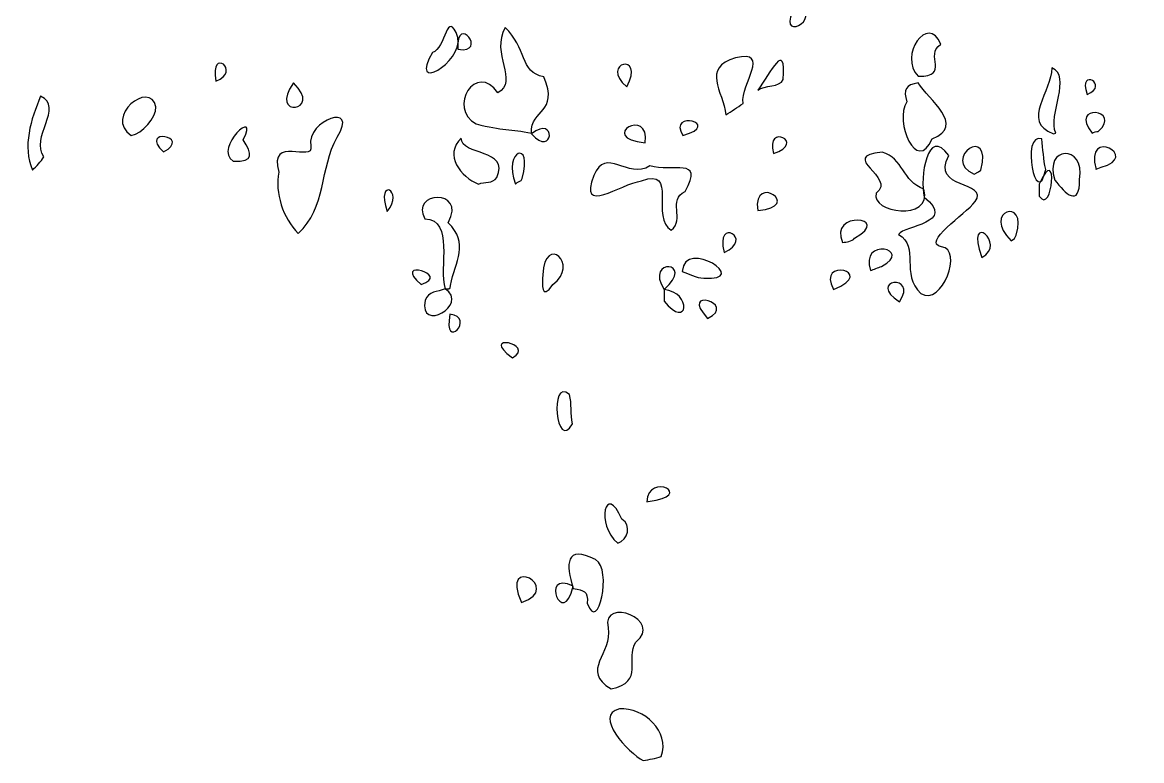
# Model space of a CAD drawing. Header units: centimetres. Extents: x -9.9 to 7.8, y -13.7 to 13.8.
# Drawn here: x -3.591 to -0.231, y -9.95 to -7.735 of the extents above; entities that cross this region are included whole.
import ezdxf

# ---------------------------------------------------------------- set-up
doc = ezdxf.new("R2010")
doc.units = ezdxf.units.CM
doc.header["$MEASUREMENT"] = 0
doc.layers.add('Layer 1', color=7, linetype='Continuous')

msp = doc.modelspace()

# ---------------------------------------------------------------- linework, layer by layer
at = {"layer": 'Layer 1'}
for points, knots in [([(-2.28301, -7.78082), (-2.2706, -7.85742), (-2.43243, -7.9503), (-2.35965, -7.82534), (-2.35965, -7.82534), (-2.31909, -7.81649), (-2.31681, -7.68868), (-2.28301, -7.78082)], [0, 0, 0, 0, 0.3333333, 0.3333333, 0.3333333, 0.3333333, 1, 1, 1, 1]), ([(-0.90165, -7.89696), (-0.96232, -7.83601), (-0.87187, -7.7076), (-0.83358, -7.80106), (-0.83358, -7.80106), (-0.8854, -7.83337), (-0.80285, -7.89763), (-0.90165, -7.89696)], [0, 0, 0, 0, 0.3333333, 0.3333333, 0.3333333, 0.3333333, 1, 1, 1, 1]), ([(-2.06266, -8.06748), (-2.12399, -8.05569), (-2.15055, -8.06001), (-2.22823, -8.0403), (-2.22823, -8.0403), (-2.31775, -7.9932), (-2.22699, -7.8505), (-2.16378, -7.94722), (-2.16378, -7.94722), (-2.10002, -7.91233), (-2.18643, -7.82843), (-2.14174, -7.75118), (-2.14174, -7.75118), (-2.07684, -7.80928), (-2.09763, -7.88646), (-2.02574, -7.89877), (-2.02574, -7.89877), (-1.97841, -8.00929), (-2.06553, -7.9943), (-2.06267, -8.06748), (-2.06267, -8.06748), (-2.06267, -8.06748), (-2.06266, -8.06748), (-2.06266, -8.06748)], [0, 0, 0, 0, 0.1428571, 0.1428571, 0.1428571, 0.1428571, 0.2857143, 0.2857143, 0.2857143, 0.2857143, 0.4285714, 0.4285714, 0.4285714, 0.4285714, 0.5714286, 0.5714286, 0.5714286, 0.5714286, 0.7142857, 0.7142857, 0.7142857, 0.7142857, 1, 1, 1, 1]), ([(-1.38345, -7.93898), (-1.34435, -7.88627), (-1.29828, -7.78493), (-1.30685, -7.90685), (-1.30685, -7.90685), (-1.31784, -7.93203), (-1.36239, -7.92241), (-1.38345, -7.93898)], [0, 0, 0, 0, 0.3333333, 0.3333333, 0.3333333, 0.3333333, 1, 1, 1, 1]), ([(-1.47936, -8.01312), (-1.48692, -7.94066), (-1.55381, -7.8723), (-1.44977, -7.84201), (-1.44977, -7.84201), (-1.34193, -7.81669), (-1.43459, -7.92061), (-1.42747, -7.97852), (-1.42747, -7.97852), (-1.44433, -7.99073), (-1.46167, -8.00216), (-1.47936, -8.01312)], [0, 0, 0, 0, 0.25, 0.25, 0.25, 0.25, 0.5, 0.5, 0.5, 0.5, 1, 1, 1, 1]), ([(-0.49599, -8.06996), (-0.59552, -8.03135), (-0.49839, -7.94168), (-0.50093, -7.87227), (-0.50093, -7.87227), (-0.43827, -7.89453), (-0.51344, -8.01362), (-0.48857, -8.06749), (-0.48857, -8.06749), (-0.48857, -8.06749), (-0.49598, -8.06996), (-0.49598, -8.06996), (-0.49598, -8.06996), (-0.49598, -8.06996), (-0.49599, -8.06996), (-0.49599, -8.06996)], [0, 0, 0, 0, 0.2, 0.2, 0.2, 0.2, 0.4, 0.4, 0.4, 0.4, 0.6, 0.6, 0.6, 0.6, 1, 1, 1, 1]), ([(-3.26362, -8.0749), (-3.34812, -8.0188), (-3.20746, -7.90746), (-3.18949, -7.98841), (-3.18949, -7.98841), (-3.18965, -8.02172), (-3.23018, -8.06903), (-3.26362, -8.0749)], [0, 0, 0, 0, 0.3333333, 0.3333333, 0.3333333, 0.3333333, 1, 1, 1, 1]), ([(-0.90133, -7.91675), (-0.87046, -7.96727), (-0.75822, -8.04407), (-0.85932, -8.08479), (-0.85932, -8.08479), (-0.90643, -8.19225), (-0.97375, -8.03296), (-0.93592, -7.97359), (-0.93592, -7.97359), (-0.94681, -7.93755), (-0.93932, -7.92255), (-0.90132, -7.91675), (-0.90132, -7.91675), (-0.90132, -7.91675), (-0.90133, -7.91675), (-0.90133, -7.91675)], [0, 0, 0, 0, 0.2, 0.2, 0.2, 0.2, 0.4, 0.4, 0.4, 0.4, 0.6, 0.6, 0.6, 0.6, 1, 1, 1, 1]), ([(-3.56054, -8.17886), (-3.59055, -8.10699), (-3.56541, -8.02772), (-3.53583, -7.95645), (-3.53583, -7.95645), (-3.4642, -7.99022), (-3.56853, -8.08024), (-3.52595, -8.13931), (-3.52595, -8.13931), (-3.53559, -8.15417), (-3.54779, -8.16668), (-3.56055, -8.17885), (-3.56055, -8.17885), (-3.56055, -8.17885), (-3.56054, -8.17886), (-3.56054, -8.17886)], [0, 0, 0, 0, 0.2, 0.2, 0.2, 0.2, 0.4, 0.4, 0.4, 0.4, 0.6, 0.6, 0.6, 0.6, 1, 1, 1, 1]), ([(-2.95742, -8.15168), (-3.0211, -8.11316), (-2.87519, -7.98651), (-2.92777, -8.08743), (-2.92777, -8.08743), (-2.90087, -8.13001), (-2.89349, -8.15551), (-2.95742, -8.15168)], [0, 0, 0, 0, 0.3333333, 0.3333333, 0.3333333, 0.3333333, 1, 1, 1, 1]), ([(-2.76229, -8.36891), (-2.80922, -8.32218), (-2.83279, -8.24649), (-2.82087, -8.1852), (-2.82087, -8.1852), (-2.85386, -8.07087), (-2.71295, -8.15931), (-2.72522, -8.10697), (-2.72522, -8.10697), (-2.73747, -8.02701), (-2.57767, -7.97397), (-2.64614, -8.07979), (-2.64614, -8.07979), (-2.69731, -8.17353), (-2.6783, -8.29164), (-2.76228, -8.36891), (-2.76228, -8.36891), (-2.76228, -8.36891), (-2.76229, -8.36891), (-2.76229, -8.36891)], [0, 0, 0, 0, 0.1666667, 0.1666667, 0.1666667, 0.1666667, 0.3333333, 0.3333333, 0.3333333, 0.3333333, 0.5, 0.5, 0.5, 0.5, 0.6666667, 0.6666667, 0.6666667, 0.6666667, 1, 1, 1, 1]), ([(-0.37984, -8.06748), (-0.4524, -7.97656), (-0.2858, -7.99662), (-0.36101, -8.06254), (-0.36101, -8.06254), (-0.36756, -8.06222), (-0.37355, -8.06591), (-0.37984, -8.06748)], [0, 0, 0, 0, 0.3333333, 0.3333333, 0.3333333, 0.3333333, 1, 1, 1, 1]), ([(-0.88377, -8.26019), (-0.89716, -8.20144), (-0.87456, -8.04419), (-0.80964, -8.1351), (-0.80964, -8.1351), (-0.86736, -8.23768), (-0.68719, -8.21097), (-0.7305, -8.27314), (-0.7305, -8.27314), (-0.761, -8.31126), (-0.89278, -8.39653), (-0.83188, -8.40846), (-0.83188, -8.40846), (-0.76604, -8.4156), (-0.82987, -8.58835), (-0.89366, -8.54932), (-0.89366, -8.54932), (-0.95621, -8.48919), (-0.89609, -8.41038), (-0.96038, -8.3714), (-0.96038, -8.3714), (-0.94486, -8.34523), (-0.78389, -8.33802), (-0.88378, -8.2602), (-0.88378, -8.2602), (-0.88378, -8.2602), (-0.88377, -8.26019), (-0.88377, -8.26019)], [0, 0, 0, 0, 0.125, 0.125, 0.125, 0.125, 0.25, 0.25, 0.25, 0.25, 0.375, 0.375, 0.375, 0.375, 0.5, 0.5, 0.5, 0.5, 0.625, 0.625, 0.625, 0.625, 0.75, 0.75, 0.75, 0.75, 1, 1, 1, 1]), ([(-0.73346, -8.19122), (-0.83587, -8.14413), (-0.67632, -8.03716), (-0.71369, -8.17886), (-0.71369, -8.17886), (-0.71369, -8.17886), (-0.7211, -8.1838), (-0.7211, -8.1838), (-0.7211, -8.1838), (-0.7211, -8.1838), (-0.73346, -8.19121), (-0.73346, -8.19121), (-0.73346, -8.19121), (-0.73346, -8.19121), (-0.73346, -8.19122), (-0.73346, -8.19122)], [0, 0, 0, 0, 0.2, 0.2, 0.2, 0.2, 0.4, 0.4, 0.4, 0.4, 0.6, 0.6, 0.6, 0.6, 1, 1, 1, 1]), ([(-0.3678, -8.17639), (-0.40421, -8.04652), (-0.23106, -8.13841), (-0.3527, -8.1701), (-0.3527, -8.1701), (-0.3527, -8.1701), (-0.36726, -8.17616), (-0.36726, -8.17616), (-0.36726, -8.17616), (-0.36726, -8.17616), (-0.3678, -8.17637), (-0.3678, -8.17637), (-0.3678, -8.17637), (-0.3678, -8.17637), (-0.3678, -8.17639), (-0.3678, -8.17639)], [0, 0, 0, 0, 0.2, 0.2, 0.2, 0.2, 0.4, 0.4, 0.4, 0.4, 0.6, 0.6, 0.6, 0.6, 1, 1, 1, 1]), ([(-2.22112, -8.22087), (-2.27545, -8.19911), (-2.32628, -8.1336), (-2.27301, -8.08248), (-2.27301, -8.08248), (-2.27398, -8.13688), (-2.12551, -8.11353), (-2.16675, -8.20109), (-2.16675, -8.20109), (-2.17929, -8.2208), (-2.20298, -8.21197), (-2.22112, -8.22086), (-2.22112, -8.22086), (-2.22112, -8.22086), (-2.22112, -8.22087), (-2.22112, -8.22087)], [0, 0, 0, 0, 0.2, 0.2, 0.2, 0.2, 0.4, 0.4, 0.4, 0.4, 0.6, 0.6, 0.6, 0.6, 1, 1, 1, 1]), ([(-2.10992, -8.22087), (-2.15113, -8.117), (-2.0554, -8.08534), (-2.09074, -8.20351), (-2.09074, -8.20351), (-2.09136, -8.21382), (-2.10607, -8.21278), (-2.10992, -8.22087)], [0, 0, 0, 0, 0.3333333, 0.3333333, 0.3333333, 0.3333333, 1, 1, 1, 1]), ([(-0.51848, -8.17639), (-0.54755, -8.30506), (-0.59511, -8.06307), (-0.53084, -8.08496), (-0.53084, -8.08496), (-0.52647, -8.11541), (-0.52639, -8.14655), (-0.51848, -8.17639)], [0, 0, 0, 0, 0.3333333, 0.3333333, 0.3333333, 0.3333333, 1, 1, 1, 1]), ([(-0.53832, -8.22087), (-0.47972, -8.0899), (-0.49795, -8.31838), (-0.53832, -8.257), (-0.53832, -8.257), (-0.53832, -8.257), (-0.53832, -8.22087), (-0.53832, -8.22087)], [0, 0, 0, 0, 0.3333333, 0.3333333, 0.3333333, 0.3333333, 1, 1, 1, 1]), ([(-1.64284, -8.35903), (-1.70706, -8.32452), (-1.62155, -8.16798), (-1.7318, -8.21076), (-1.7318, -8.21076), (-1.79522, -8.22071), (-1.92366, -8.31551), (-1.87537, -8.19515), (-1.87537, -8.19515), (-1.83884, -8.10519), (-1.77438, -8.20827), (-1.70709, -8.16628), (-1.70709, -8.16628), (-1.63948, -8.18652), (-1.54238, -8.13713), (-1.60143, -8.24283), (-1.60143, -8.24283), (-1.65501, -8.2689), (-1.60095, -8.3255), (-1.64285, -8.35904), (-1.64285, -8.35904), (-1.64285, -8.35904), (-1.64284, -8.35903), (-1.64284, -8.35903)], [0, 0, 0, 0, 0.1428571, 0.1428571, 0.1428571, 0.1428571, 0.2857143, 0.2857143, 0.2857143, 0.2857143, 0.4285714, 0.4285714, 0.4285714, 0.4285714, 0.5714286, 0.5714286, 0.5714286, 0.5714286, 0.7142857, 0.7142857, 0.7142857, 0.7142857, 1, 1, 1, 1]), ([(-0.88426, -8.2357), (-0.85982, -8.33632), (-1.04639, -8.30514), (-1.02738, -8.2483), (-1.02738, -8.2483), (-0.96521, -8.19869), (-1.14468, -8.13828), (-1.01029, -8.1245), (-1.01029, -8.1245), (-0.94576, -8.14232), (-0.94962, -8.21289), (-0.88426, -8.2357)], [0, 0, 0, 0, 0.25, 0.25, 0.25, 0.25, 0.5, 0.5, 0.5, 0.5, 1, 1, 1, 1]), ([(-0.49137, -8.20851), (-0.52628, -8.10558), (-0.3998, -8.09925), (-0.41724, -8.20698), (-0.41724, -8.20698), (-0.41643, -8.2924), (-0.46052, -8.24932), (-0.49137, -8.20851)], [0, 0, 0, 0, 0.3333333, 0.3333333, 0.3333333, 0.3333333, 1, 1, 1, 1]), ([(-2.322, -8.53449), (-2.34139, -8.47072), (-2.29363, -8.32933), (-2.38225, -8.32444), (-2.38225, -8.32444), (-2.42992, -8.24432), (-2.25599, -8.22989), (-2.31211, -8.3368), (-2.31211, -8.3368), (-2.24903, -8.39817), (-2.2909, -8.45219), (-2.30561, -8.52442), (-2.30561, -8.52442), (-2.30332, -8.53922), (-2.31496, -8.53346), (-2.32199, -8.53449), (-2.32199, -8.53449), (-2.32199, -8.53449), (-2.322, -8.53449), (-2.322, -8.53449)], [0, 0, 0, 0, 0.1666667, 0.1666667, 0.1666667, 0.1666667, 0.3333333, 0.3333333, 0.3333333, 0.3333333, 0.5, 0.5, 0.5, 0.5, 0.6666667, 0.6666667, 0.6666667, 0.6666667, 1, 1, 1, 1]), ([(-0.62229, -8.39116), (-0.71415, -8.30305), (-0.57084, -8.25396), (-0.60746, -8.37386), (-0.60746, -8.37386), (-0.60746, -8.37386), (-0.6124, -8.38374), (-0.6124, -8.38374), (-0.6124, -8.38374), (-0.6124, -8.38374), (-0.62228, -8.39115), (-0.62228, -8.39115), (-0.62228, -8.39115), (-0.62228, -8.39115), (-0.62229, -8.39116), (-0.62229, -8.39116)], [0, 0, 0, 0, 0.2, 0.2, 0.2, 0.2, 0.4, 0.4, 0.4, 0.4, 0.6, 0.6, 0.6, 0.6, 1, 1, 1, 1]), ([(-1.12887, -8.3961), (-1.17226, -8.29995), (-0.97476, -8.3167), (-1.09281, -8.38281), (-1.09281, -8.38281), (-1.10096, -8.39405), (-1.11684, -8.39341), (-1.12887, -8.3961)], [0, 0, 0, 0, 0.3333333, 0.3333333, 0.3333333, 0.3333333, 1, 1, 1, 1]), ([(-2.02793, -8.49248), (-2.02339, -8.36742), (-1.91548, -8.46174), (-1.99828, -8.52213), (-1.99828, -8.52213), (-2.03329, -8.57235), (-2.03148, -8.52197), (-2.02793, -8.49248)], [0, 0, 0, 0, 0.3333333, 0.3333333, 0.3333333, 0.3333333, 1, 1, 1, 1]), ([(-1.61057, -8.4826), (-1.60096, -8.37959), (-1.3985, -8.51439), (-1.54537, -8.50252), (-1.54537, -8.50252), (-1.5688, -8.50257), (-1.58909, -8.4901), (-1.61057, -8.4826)], [0, 0, 0, 0, 0.3333333, 0.3333333, 0.3333333, 0.3333333, 1, 1, 1, 1]), ([(-1.04469, -8.48012), (-1.08, -8.37925), (-0.91183, -8.41518), (-1.01202, -8.46754), (-1.01202, -8.46754), (-1.0229, -8.47177), (-1.0338, -8.47592), (-1.04469, -8.48012)], [0, 0, 0, 0, 0.3333333, 0.3333333, 0.3333333, 0.3333333, 1, 1, 1, 1]), ([(-2.32199, -8.5345), (-2.24651, -8.58367), (-2.40215, -8.66812), (-2.3813, -8.5691), (-2.3813, -8.5691), (-2.3715, -8.54134), (-2.34448, -8.54498), (-2.32199, -8.5345)], [0, 0, 0, 0, 0.3333333, 0.3333333, 0.3333333, 0.3333333, 1, 1, 1, 1]), ([(-1.66465, -8.53696), (-1.57874, -8.54488), (-1.59168, -8.66164), (-1.66465, -8.57156), (-1.66465, -8.57156), (-1.66465, -8.57156), (-1.66465, -8.53696), (-1.66465, -8.53696)], [0, 0, 0, 0, 0.3333333, 0.3333333, 0.3333333, 0.3333333, 1, 1, 1, 1]), ([(-1.93925, -8.93977), (-1.98777, -9.02922), (-2.01092, -8.79815), (-1.94837, -8.85214), (-1.94837, -8.85214), (-1.94094, -8.87942), (-1.94537, -8.911), (-1.93925, -8.93977)], [0, 0, 0, 0, 0.3333333, 0.3333333, 0.3333333, 0.3333333, 1, 1, 1, 1]), ([(-1.71666, -9.17451), (-1.71151, -9.08305), (-1.56587, -9.15534), (-1.71239, -9.17329), (-1.71239, -9.17329), (-1.71239, -9.17329), (-1.71666, -9.17451), (-1.71666, -9.17451)], [0, 0, 0, 0, 0.3333333, 0.3333333, 0.3333333, 0.3333333, 1, 1, 1, 1]), ([(-1.80316, -9.29807), (-1.87137, -9.24234), (-1.83973, -9.11181), (-1.7908, -9.2264), (-1.7908, -9.2264), (-1.7616, -9.24219), (-1.77296, -9.28937), (-1.80316, -9.29807)], [0, 0, 0, 0, 0.3333333, 0.3333333, 0.3333333, 0.3333333, 1, 1, 1, 1]), ([(-1.93684, -9.43399), (-1.96068, -9.36124), (-1.96023, -9.30094), (-1.87012, -9.3475), (-1.87012, -9.3475), (-1.81878, -9.37499), (-1.86322, -9.5744), (-1.89483, -9.47847), (-1.89483, -9.47847), (-1.89221, -9.43928), (-1.90496, -9.44121), (-1.93684, -9.43399)], [0, 0, 0, 0, 0.25, 0.25, 0.25, 0.25, 0.5, 0.5, 0.5, 0.5, 1, 1, 1, 1]), ([(-1.82325, -9.73547), (-1.91799, -9.67844), (-1.8182, -9.63159), (-1.83248, -9.55167), (-1.83248, -9.55167), (-1.85203, -9.45485), (-1.66358, -9.53088), (-1.74911, -9.59461), (-1.74911, -9.59461), (-1.78214, -9.64608), (-1.72044, -9.71372), (-1.82324, -9.73547), (-1.82324, -9.73547), (-1.82324, -9.73547), (-1.82325, -9.73547), (-1.82325, -9.73547)], [0, 0, 0, 0, 0.2, 0.2, 0.2, 0.2, 0.4, 0.4, 0.4, 0.4, 0.6, 0.6, 0.6, 0.6, 1, 1, 1, 1]), ([(-1.72687, -9.95046), (-1.77045, -9.92818), (-1.87893, -9.81267), (-1.79859, -9.79537), (-1.79859, -9.79537), (-1.7251, -9.79011), (-1.64611, -9.86335), (-1.67274, -9.9378), (-1.67274, -9.9378), (-1.69016, -9.94445), (-1.70878, -9.94639), (-1.72686, -9.95046), (-1.72686, -9.95046), (-1.72686, -9.95046), (-1.72687, -9.95046), (-1.72687, -9.95046)], [0, 0, 0, 0, 0.2, 0.2, 0.2, 0.2, 0.4, 0.4, 0.4, 0.4, 0.6, 0.6, 0.6, 0.6, 1, 1, 1, 1])]:
    msp.add_open_spline(points, degree=3, knots=knots, dxfattribs=at)
for points in [[(-1.26743, -7.68266), (-1.17561, -7.72504), (-1.34088, -7.80645), (-1.26743, -7.68266)], [(-2.28301, -7.81611), (-2.28998, -7.70361), (-2.18988, -7.83157), (-2.28301, -7.81611)], [(-3.00953, -7.91179), (-3.02948, -7.80524), (-2.93044, -7.88324), (-3.00953, -7.91179)], [(-1.77665, -7.92909), (-1.86154, -7.85496), (-1.71817, -7.8228), (-1.77665, -7.92909)], [(-0.3947, -7.95134), (-0.42324, -7.86778), (-0.32423, -7.92406), (-0.3947, -7.95134)], [(-2.7767, -7.91674), (-2.68421, -8.00512), (-2.85424, -8.02432), (-2.7767, -7.91674)], [(-1.72163, -8.09714), (-1.86892, -8.08063), (-1.70416, -7.9857), (-1.72163, -8.09714)], [(-2.06265, -8.06996), (-1.98549, -8.00964), (-1.99577, -8.14503), (-2.06265, -8.06996)], [(-1.60797, -8.0749), (-1.65591, -7.99655), (-1.48455, -8.03919), (-1.60797, -8.0749)], [(-3.16728, -8.12432), (-3.24435, -8.04956), (-3.078, -8.07678), (-3.16728, -8.12432)], [(-1.33625, -8.12927), (-1.3617, -8.03455), (-1.23432, -8.09655), (-1.33625, -8.12927)], [(-1.38343, -8.29995), (-1.39963, -8.184), (-1.24279, -8.28967), (-1.38343, -8.29995)], [(-2.49547, -8.30242), (-2.53148, -8.1974), (-2.44162, -8.23852), (-2.49547, -8.30242)], [(-0.71106, -8.44058), (-0.76262, -8.29396), (-0.63198, -8.40127), (-0.71106, -8.44058)], [(-1.48446, -8.42576), (-1.51187, -8.31614), (-1.3909, -8.38531), (-1.48446, -8.42576)], [(-2.39366, -8.52214), (-2.4856, -8.4408), (-2.29957, -8.49259), (-2.39366, -8.52214)], [(-1.66467, -8.53697), (-1.7245, -8.43961), (-1.56565, -8.45172), (-1.66467, -8.53697)], [(-1.15561, -8.53697), (-1.21028, -8.43937), (-1.01999, -8.48225), (-1.15561, -8.53697)], [(-0.9579, -8.57403), (-1.06087, -8.50798), (-0.89882, -8.48589), (-0.9579, -8.57403)], [(-1.53368, -8.62346), (-1.62395, -8.52825), (-1.4399, -8.57813), (-1.53368, -8.62346)], [(-2.30716, -8.6111), (-2.22723, -8.61941), (-2.32883, -8.72702), (-2.30716, -8.6111)], [(-2.11946, -8.74207), (-2.22562, -8.66517), (-2.04579, -8.69972), (-2.11946, -8.74207)], [(-2.09252, -9.476), (-2.15901, -9.32624), (-1.96225, -9.43235), (-2.09252, -9.476)], [(-1.93684, -9.42658), (-1.96751, -9.55873), (-2.04057, -9.37919), (-1.93684, -9.42658)]]:
    msp.add_open_spline(points, degree=3, dxfattribs=at)

doc.saveas('drawing.dxf')
